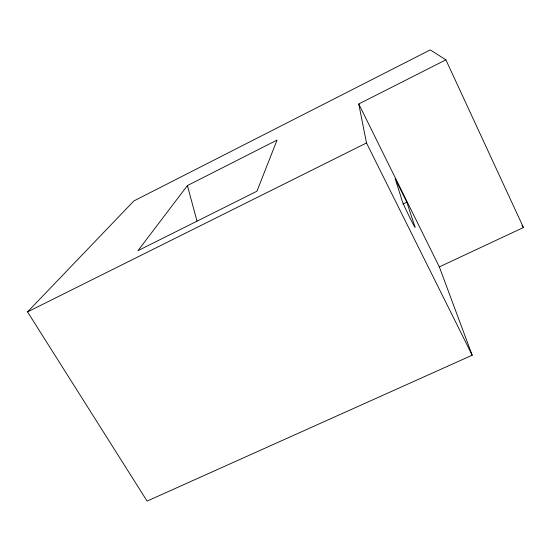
<?xml version="1.0" encoding="UTF-8"?>
<svg xmlns="http://www.w3.org/2000/svg" width="551" height="551" viewBox="0 0 551 551"><rect width="100%" height="100%" fill="white"/><g stroke="black" fill="none" stroke-linecap="round" stroke-linejoin="round"><path stroke-width="0.83" d="M187.416 185.577L137.957 250.664L256.945 191.211L277.057 140.071L187.416 185.577L196.962 220.985M27.55 311.9L133.872 200.943L430.241 49.907L445.89 59.832L523.45 227.515L439.326 266.898L472.193 355.216L147.096 501.093L27.55 311.9L366.498 142.964L358.763 103.974L445.89 59.832M402.953 204.035L406.81 202.169L395.163 178.614L401.927 200.027A15.063 0.551 64.2 0 0 409.662 217.266A15.063 0.551 64.2 0 0 414.38 225.132L406.81 202.169M521.88 225.524L523.45 227.515M366.498 142.964L472.193 355.216M358.763 103.974L439.326 266.898"/></g></svg>
